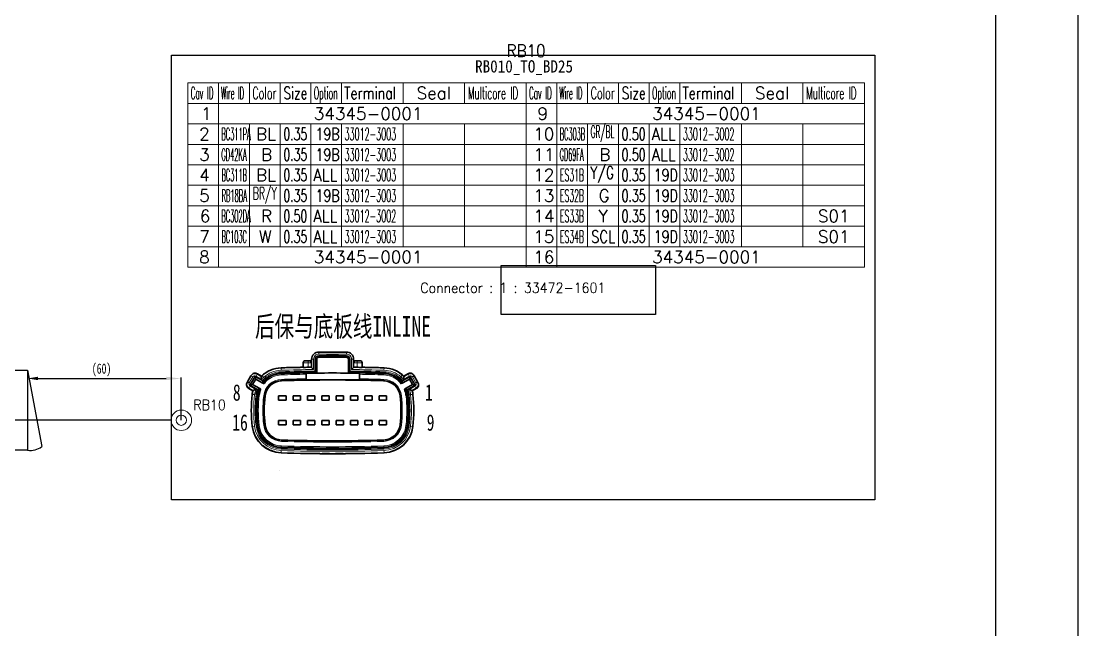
# Model space of a CAD drawing. Header units: inches. Extents: x 47316 to 59086, y 3141 to 11743.
# Drawn here: x 51687.2 to 51944.9, y 3622.1 to 3770.6 of the extents above; entities that cross this region are included whole.
import ezdxf

# ---------------------------------------------------------------- set-up
doc = ezdxf.new("R2010")
doc.units = ezdxf.units.IN
doc.header["$MEASUREMENT"] = 0
doc.styles.add('MtX_SimSun', font='')
doc.styles.get("Standard").update_dxf_attribs({"font": ''})
doc.styles.get('MtX_SimSun').set_extended_font_data('SimSun')
doc.styles.get('Standard').set_extended_font_data('SimSun')
doc.linetypes.add('_VH_FELT_TAPE', pattern='A,0.4,-0.7,["FELT",Standard,S=0.3,R=0,X=-0.5,Y=-0.15],-0.7', length=1.8)

msp = doc.modelspace()

# ---------------------------------------------------------------- linework, layer by layer
at = {"color": 0, "lineweight": -3}
for p, q in [((51944.93, 3919.09), (51944.93, 3325.09)), ((51924.93, 3345.09), (51924.93, 3899.09)), ((51688.8, 3685.34), (51688.8, 3683.22)), ((51691.3, 3683.42), (51722.59, 3683.42)), ((51726.28, 3673.22), (51726.28, 3683.62)), ((51750.25, 3661.01), (51750.25, 3661.04))]:
    msp.add_line(p, q, dxfattribs=at)
at = {"color": 1, "lineweight": 30}
for p, q in [((51723.88, 3762.28), (51895.45, 3762.28)), ((51723.88, 3653.77), (51723.88, 3762.28)), ((51895.45, 3762.28), (51895.45, 3653.77)), ((51804.26, 3710.94), (51841.94, 3710.94)), ((51804.26, 3699.01), (51804.26, 3710.94)), ((51841.94, 3710.94), (51841.94, 3699.01)), ((51841.94, 3699.01), (51804.26, 3699.01)), ((51895.45, 3653.77), (51723.88, 3653.77))]:
    msp.add_line(p, q, dxfattribs=at)
at = {"color": 0, "linetype": 'Continuous', "lineweight": 15}
for p, q in [((51727.88, 3755.53), (51892.88, 3755.53)), ((51727.88, 3750.53), (51727.88, 3755.53)), ((51727.88, 3750.53), (51892.88, 3750.53))]:
    msp.add_line(p, q, dxfattribs=at)
at = {"color": 7, "linetype": 'Continuous', "lineweight": 15}
for p, q in [((51735.38, 3750.53), (51735.38, 3755.53)), ((51742.88, 3750.53), (51742.88, 3755.53)), ((51750.38, 3750.53), (51750.38, 3755.53)), ((51757.88, 3750.53), (51757.88, 3755.53)), ((51765.38, 3750.53), (51765.38, 3755.53)), ((51780.38, 3750.53), (51780.38, 3755.53)), ((51795.38, 3750.53), (51795.38, 3755.53)), ((51810.38, 3750.53), (51810.38, 3755.53)), ((51817.88, 3750.53), (51817.88, 3755.53)), ((51825.38, 3750.53), (51825.38, 3755.53)), ((51832.88, 3750.53), (51832.88, 3755.53)), ((51840.38, 3750.53), (51840.38, 3755.53)), ((51847.88, 3750.53), (51847.88, 3755.53)), ((51862.88, 3750.53), (51862.88, 3755.53)), ((51877.88, 3750.53), (51877.88, 3755.53)), ((51892.88, 3750.53), (51892.88, 3755.53))]:
    msp.add_line(p, q, dxfattribs=at)
at = {"color": 102, "linetype": 'Continuous', "lineweight": 15}
for p, q in [((51735.38, 3745.53), (51735.38, 3750.53)), ((51817.88, 3745.53), (51817.88, 3750.53)), ((51735.38, 3740.53), (51735.38, 3745.53)), ((51742.88, 3740.53), (51742.88, 3745.53)), ((51750.38, 3740.53), (51750.38, 3745.53)), ((51757.88, 3740.53), (51757.88, 3745.53)), ((51765.38, 3740.53), (51765.38, 3745.53)), ((51780.38, 3740.53), (51780.38, 3745.53)), ((51795.38, 3740.53), (51795.38, 3745.53)), ((51817.88, 3740.53), (51817.88, 3745.53)), ((51825.38, 3740.53), (51825.38, 3745.53)), ((51832.88, 3740.53), (51832.88, 3745.53)), ((51840.38, 3740.53), (51840.38, 3745.53)), ((51847.88, 3740.53), (51847.88, 3745.53)), ((51862.88, 3740.53), (51862.88, 3745.53)), ((51877.88, 3740.53), (51877.88, 3745.53)), ((51735.38, 3735.53), (51735.38, 3740.53)), ((51742.88, 3735.53), (51742.88, 3740.53)), ((51750.38, 3735.53), (51750.38, 3740.53)), ((51757.88, 3735.53), (51757.88, 3740.53)), ((51765.38, 3735.53), (51765.38, 3740.53)), ((51780.38, 3735.53), (51780.38, 3740.53)), ((51795.38, 3735.53), (51795.38, 3740.53)), ((51817.88, 3735.53), (51817.88, 3740.53)), ((51825.38, 3735.53), (51825.38, 3740.53)), ((51832.88, 3735.53), (51832.88, 3740.53)), ((51840.38, 3735.53), (51840.38, 3740.53)), ((51847.88, 3735.53), (51847.88, 3740.53)), ((51862.88, 3735.53), (51862.88, 3740.53)), ((51877.88, 3735.53), (51877.88, 3740.53)), ((51735.38, 3730.53), (51735.38, 3735.53)), ((51742.88, 3730.53), (51742.88, 3735.53)), ((51750.38, 3730.53), (51750.38, 3735.53)), ((51757.88, 3730.53), (51757.88, 3735.53)), ((51765.38, 3730.53), (51765.38, 3735.53)), ((51780.38, 3730.53), (51780.38, 3735.53)), ((51795.38, 3730.53), (51795.38, 3735.53)), ((51817.88, 3730.53), (51817.88, 3735.53)), ((51825.38, 3730.53), (51825.38, 3735.53)), ((51832.88, 3730.53), (51832.88, 3735.53)), ((51840.38, 3730.53), (51840.38, 3735.53)), ((51847.88, 3730.53), (51847.88, 3735.53)), ((51862.88, 3730.53), (51862.88, 3735.53)), ((51877.88, 3730.53), (51877.88, 3735.53)), ((51735.38, 3725.53), (51735.38, 3730.53)), ((51742.88, 3725.53), (51742.88, 3730.53)), ((51750.38, 3725.53), (51750.38, 3730.53)), ((51757.88, 3725.53), (51757.88, 3730.53)), ((51765.38, 3725.53), (51765.38, 3730.53)), ((51780.38, 3725.53), (51780.38, 3730.53)), ((51795.38, 3725.53), (51795.38, 3730.53)), ((51817.88, 3725.53), (51817.88, 3730.53)), ((51825.38, 3725.53), (51825.38, 3730.53)), ((51832.88, 3725.53), (51832.88, 3730.53)), ((51840.38, 3725.53), (51840.38, 3730.53)), ((51847.88, 3725.53), (51847.88, 3730.53)), ((51862.88, 3725.53), (51862.88, 3730.53)), ((51877.88, 3725.53), (51877.88, 3730.53)), ((51735.38, 3720.53), (51735.38, 3725.53)), ((51742.88, 3720.53), (51742.88, 3725.53)), ((51750.38, 3720.53), (51750.38, 3725.53)), ((51757.88, 3720.53), (51757.88, 3725.53)), ((51765.38, 3720.53), (51765.38, 3725.53)), ((51780.38, 3720.53), (51780.38, 3725.53)), ((51795.38, 3720.53), (51795.38, 3725.53)), ((51817.88, 3720.53), (51817.88, 3725.53)), ((51825.38, 3720.53), (51825.38, 3725.53)), ((51832.88, 3720.53), (51832.88, 3725.53)), ((51840.38, 3720.53), (51840.38, 3725.53)), ((51847.88, 3720.53), (51847.88, 3725.53)), ((51862.88, 3720.53), (51862.88, 3725.53)), ((51877.88, 3720.53), (51877.88, 3725.53)), ((51735.38, 3715.53), (51735.38, 3720.53)), ((51742.88, 3715.53), (51742.88, 3720.53)), ((51750.38, 3715.53), (51750.38, 3720.53)), ((51757.88, 3715.53), (51757.88, 3720.53)), ((51765.38, 3715.53), (51765.38, 3720.53)), ((51780.38, 3715.53), (51780.38, 3720.53)), ((51795.38, 3715.53), (51795.38, 3720.53)), ((51817.88, 3715.53), (51817.88, 3720.53)), ((51825.38, 3715.53), (51825.38, 3720.53)), ((51832.88, 3715.53), (51832.88, 3720.53)), ((51840.38, 3715.53), (51840.38, 3720.53)), ((51847.88, 3715.53), (51847.88, 3720.53)), ((51862.88, 3715.53), (51862.88, 3720.53)), ((51877.88, 3715.53), (51877.88, 3720.53)), ((51735.38, 3710.53), (51735.38, 3715.53)), ((51817.88, 3710.53), (51817.88, 3715.53))]:
    msp.add_line(p, q, dxfattribs=at)
at = {"color": 7, "lineweight": 13}
for p, q in [((51758.05, 3688.1), (51758.55, 3688.1)), ((51758.55, 3685.59), (51758.55, 3688.1)), ((51759.3, 3688.1), (51758.95, 3688.1)), ((51759.8, 3689.35), (51759.8, 3689.85)), ((51759.8, 3689.35), (51766.55, 3689.35)), ((51759.8, 3688.6), (51759.8, 3688.95)), ((51761.77, 3688.97), (51761.77, 3689)), ((51761.77, 3688.6), (51761.77, 3688.97)), ((51761.77, 3688.97), (51764.57, 3688.97)), ((51764.57, 3689), (51764.57, 3688.97)), ((51764.57, 3688.97), (51764.57, 3688.6)), ((51766.55, 3689.85), (51766.55, 3689.35)), ((51766.55, 3688.95), (51766.55, 3688.6)), ((51767.4, 3688.1), (51767.05, 3688.1)), ((51767.8, 3688.1), (51767.8, 3685.59)), ((51767.8, 3688.1), (51768.3, 3688.1)), ((51750.62, 3685.92), (51750.62, 3686)), ((51750.62, 3685.92), (51750.64, 3685.42)), ((51756, 3687.25), (51757.2, 3687.25)), ((51757.2, 3687.25), (51757.2, 3687.75)), ((51757.8, 3687.25), (51757.2, 3687.25)), ((51757.2, 3687.25), (51757.2, 3686.14)), ((51757.8, 3687.75), (51757.8, 3687.25)), ((51768.55, 3687.75), (51768.55, 3687.25)), ((51768.55, 3687.25), (51769.15, 3687.25)), ((51769.15, 3687.25), (51769.15, 3687.75)), ((51769.15, 3687.25), (51770.35, 3687.25)), ((51769.15, 3687.25), (51769.15, 3686.14)), ((51775.7, 3685.42), (51775.72, 3685.92)), ((51775.72, 3686), (51775.72, 3685.92)), ((51743.7, 3683.78), (51742.86, 3682.32)), ((51743.27, 3684.03), (51743.7, 3683.78)), ((51744.77, 3684.43), (51744.52, 3684)), ((51745.86, 3683.22), (51744.52, 3684)), ((51744.77, 3684.43), (51744.85, 3684.57)), ((51745.78, 3683.85), (51744.77, 3684.43)), ((51744.85, 3684.57), (51745.82, 3684)), ((51745.99, 3684.05), (51746.33, 3683.68)), ((51746.73, 3683.24), (51746.56, 3683.42)), ((51746.86, 3683.09), (51746.82, 3683.14)), ((51746.92, 3683.03), (51746.86, 3683.09)), ((51746.92, 3683.03), (51747.08, 3682.84)), ((51750.65, 3685.07), (51750.66, 3684.83)), ((51750.66, 3684.69), (51750.66, 3684.83)), ((51750.66, 3684.69), (51750.66, 3684.62)), ((51750.67, 3684.54), (51750.66, 3684.62)), ((51750.67, 3684.54), (51750.67, 3684.29)), ((51750.72, 3682.94), (51750.71, 3683.19)), ((51750.72, 3682.89), (51750.72, 3682.94)), ((51775.62, 3682.94), (51775.63, 3683.19)), ((51775.62, 3682.94), (51775.62, 3682.89)), ((51775.67, 3684.29), (51775.68, 3684.54)), ((51775.68, 3684.83), (51775.69, 3685.07)), ((51775.68, 3684.83), (51775.68, 3684.69)), ((51775.68, 3684.69), (51775.68, 3684.62)), ((51775.68, 3684.62), (51775.68, 3684.54)), ((51779.13, 3682.99), (51779.12, 3682.97)), ((51779.18, 3682.98), (51779.13, 3682.99)), ((51779.21, 3683.09), (51779.18, 3682.98)), ((51779.29, 3683.18), (51779.21, 3683.09)), ((51779.29, 3683.18), (51779.33, 3683.22)), ((51779.37, 3683.27), (51779.33, 3683.23)), ((51779.33, 3683.23), (51779.33, 3683.22)), ((51779.33, 3683.22), (51779.33, 3683.22)), ((51779.33, 3683.22), (51779.33, 3683.22)), ((51779.33, 3683.22), (51779.33, 3683.22)), ((51779.37, 3683.27), (51779.46, 3683.38)), ((51779.46, 3683.38), (51779.62, 3683.56)), ((51780.17, 3684.21), (51779.84, 3683.83)), ((51781.82, 3684), (51780.48, 3683.22)), ((51780.52, 3684), (51781.5, 3684.57)), ((51781.57, 3684.43), (51780.57, 3683.85)), ((51781.57, 3684.43), (51781.5, 3684.57)), ((51781.57, 3684.43), (51781.82, 3684)), ((51783.08, 3684.03), (51782.64, 3683.78)), ((51783.48, 3682.32), (51782.64, 3683.78)), ((51742.43, 3682.57), (51742.86, 3682.32)), ((51742.83, 3681.07), (51742.75, 3680.94)), ((51743.73, 3680.37), (51742.75, 3680.94)), ((51742.83, 3681.07), (51743.08, 3681.5)), ((51742.83, 3681.07), (51743.84, 3680.49)), ((51743.08, 3681.5), (51744.43, 3680.73)), ((51781.92, 3680.73), (51783.26, 3681.5)), ((51782.5, 3680.49), (51783.51, 3681.07)), ((51783.59, 3680.94), (51782.62, 3680.37)), ((51783.51, 3681.07), (51783.26, 3681.5)), ((51783.92, 3682.57), (51783.48, 3682.32)), ((51783.51, 3681.07), (51783.59, 3680.94)), ((51743.66, 3679.53), (51743.58, 3679.54)), ((51743.66, 3679.53), (51744.16, 3679.47)), ((51744.75, 3679.4), (51744.51, 3679.43)), ((51744.88, 3679.39), (51744.75, 3679.4)), ((51744.95, 3679.38), (51744.88, 3679.39)), ((51745.03, 3679.37), (51744.95, 3679.38)), ((51745.03, 3679.37), (51745.28, 3679.34)), ((51746.62, 3679.18), (51746.37, 3679.21)), ((51746.67, 3679.18), (51746.62, 3679.18)), ((51779.67, 3679.18), (51779.72, 3679.18)), ((51779.72, 3679.18), (51779.97, 3679.21)), ((51781.22, 3679.36), (51781.06, 3679.34)), ((51781.29, 3679.37), (51781.22, 3679.36)), ((51781.31, 3679.38), (51781.29, 3679.37)), ((51781.39, 3679.38), (51781.31, 3679.37)), ((51781.31, 3679.37), (51781.31, 3679.38)), ((51781.31, 3679.37), (51781.31, 3679.37)), ((51781.31, 3679.37), (51781.31, 3679.37)), ((51781.4, 3679.39), (51781.39, 3679.39)), ((51781.39, 3679.39), (51781.39, 3679.38)), ((51781.39, 3679.38), (51781.39, 3679.38)), ((51781.46, 3679.39), (51781.4, 3679.39)), ((51781.6, 3679.4), (51781.46, 3679.39)), ((51781.66, 3679.42), (51781.6, 3679.41)), ((51781.6, 3679.41), (51781.6, 3679.4)), ((51781.83, 3679.43), (51781.66, 3679.42)), ((51782.68, 3679.53), (51782.19, 3679.47)), ((51782.68, 3679.53), (51782.76, 3679.54)), ((51743.66, 3671.73), (51743.58, 3671.72)), ((51743.66, 3671.73), (51744.16, 3671.79)), ((51744.51, 3671.83), (51744.75, 3671.86)), ((51744.75, 3671.86), (51744.88, 3671.87)), ((51744.88, 3671.87), (51744.95, 3671.88)), ((51744.95, 3671.88), (51745.03, 3671.89)), ((51745.03, 3671.89), (51745.28, 3671.92)), ((51746.62, 3672.08), (51746.37, 3672.05)), ((51746.66, 3672.08), (51746.62, 3672.08)), ((51779.68, 3672.08), (51779.72, 3672.08)), ((51779.72, 3672.08), (51779.97, 3672.05)), ((51781.31, 3671.89), (51781.06, 3671.92)), ((51781.31, 3671.89), (51781.39, 3671.88)), ((51781.39, 3671.88), (51781.46, 3671.87)), ((51781.46, 3671.87), (51781.6, 3671.86)), ((51781.6, 3671.86), (51781.83, 3671.83)), ((51782.68, 3671.73), (51782.19, 3671.79)), ((51782.76, 3671.72), (51782.68, 3671.73)), ((51750.72, 3668.32), (51750.71, 3668.07)), ((51750.72, 3668.32), (51750.72, 3668.36)), ((51775.62, 3668.36), (51775.62, 3668.32)), ((51775.63, 3668.07), (51775.62, 3668.32)), ((51746.25, 3666.98), (51746.25, 3666.94)), ((51748.99, 3665.54), (51748.99, 3665.57)), ((51750.62, 3665.34), (51750.64, 3665.84)), ((51750.62, 3665.26), (51750.62, 3665.34)), ((51750.65, 3666.19), (51750.66, 3666.43)), ((51750.66, 3666.64), (51750.67, 3666.72)), ((51750.66, 3666.64), (51750.66, 3666.57)), ((51750.66, 3666.43), (51750.66, 3666.57)), ((51750.67, 3666.72), (51750.67, 3666.97)), ((51775.68, 3666.72), (51775.67, 3666.97)), ((51775.68, 3666.72), (51775.68, 3666.64)), ((51775.68, 3666.64), (51775.68, 3666.57)), ((51775.68, 3666.43), (51775.68, 3666.57)), ((51775.68, 3666.43), (51775.69, 3666.19)), ((51775.72, 3665.34), (51775.7, 3665.84)), ((51775.72, 3665.34), (51775.72, 3665.26)), ((51777.35, 3665.54), (51777.35, 3665.57)), ((51780.1, 3666.94), (51780.1, 3666.98))]:
    msp.add_line(p, q, dxfattribs=at)
at = {"color": 7, "lineweight": 35}
for p, q in [((51758.05, 3686.09), (51758.05, 3688.1)), ((51758.95, 3688.1), (51758.95, 3685.25)), ((51759.3, 3688.1), (51759.3, 3684.87)), ((51766.55, 3689.85), (51759.8, 3689.85)), ((51761.58, 3688.95), (51759.8, 3688.95)), ((51761.37, 3688.6), (51759.8, 3688.6)), ((51761.37, 3688.6), (51764.97, 3688.6)), ((51764.57, 3689), (51761.77, 3689)), ((51766.55, 3688.95), (51764.76, 3688.95)), ((51764.97, 3688.6), (51766.55, 3688.6)), ((51767.05, 3688.1), (51767.05, 3684.87)), ((51767.4, 3685.25), (51767.4, 3688.1)), ((51768.3, 3686.09), (51768.3, 3688.1)), ((51756, 3687.25), (51756, 3686.12)), ((51756.5, 3687.75), (51757.2, 3687.75)), ((51757.8, 3687.75), (51757.2, 3687.75)), ((51758.55, 3685.59), (51758.05, 3686.09)), ((51768.3, 3686.09), (51767.8, 3685.59)), ((51768.55, 3687.75), (51769.15, 3687.75)), ((51769.15, 3687.75), (51769.85, 3687.75)), ((51770.35, 3686.12), (51770.35, 3687.25)), ((51743.27, 3684.03), (51742.43, 3682.57)), ((51744.26, 3683.93), (51743.01, 3681.76)), ((51743.27, 3684.03), (51743.34, 3684.16)), ((51744.43, 3683.27), (51743.66, 3681.94)), ((51744.26, 3683.93), (51746.05, 3682.89)), ((51744.26, 3683.93), (51744.43, 3683.27)), ((51744.42, 3683.26), (51746.02, 3682.34)), ((51744.85, 3684.57), (51745.82, 3684)), ((51745.78, 3683.85), (51745.81, 3684)), ((51745.78, 3683.85), (51745.78, 3683.84)), ((51745.78, 3683.84), (51745.86, 3683.22)), ((51746.05, 3682.89), (51746.14, 3682.81)), ((51746.14, 3682.81), (51746.16, 3682.69)), ((51756.7, 3684.71), (51756.7, 3683.05)), ((51758.98, 3685.07), (51758.95, 3685.25)), ((51759.02, 3685.02), (51758.98, 3685.07)), ((51759.04, 3685), (51759.02, 3685.02)), ((51759.04, 3685), (51759.28, 3684.87)), ((51759.28, 3684.87), (51759.3, 3684.87)), ((51759.3, 3684.87), (51759.3, 3684.8)), ((51759.3, 3684.8), (51759.3, 3684.8)), ((51759.3, 3684.75), (51759.3, 3684.8)), ((51767.05, 3683.08), (51759.3, 3683.08)), ((51759.3, 3683.08), (51759.3, 3683.08)), ((51760.57, 3683.08), (51759.3, 3683.08)), ((51765.77, 3683.08), (51760.57, 3683.08)), ((51767.05, 3683.08), (51765.77, 3683.08)), ((51767.06, 3684.87), (51767.05, 3684.87)), ((51767.05, 3684.8), (51767.05, 3684.87)), ((51767.05, 3684.8), (51767.05, 3684.75)), ((51767.05, 3684.8), (51767.05, 3684.8)), ((51767.05, 3683.08), (51767.05, 3683.08)), ((51767.3, 3685), (51767.06, 3684.87)), ((51767.3, 3685), (51767.33, 3685.02)), ((51767.33, 3685.02), (51767.36, 3685.07)), ((51767.36, 3685.07), (51767.4, 3685.25)), ((51769.75, 3684.71), (51769.75, 3683.05)), ((51779.19, 3683.23), (51779.01, 3683.12)), ((51779.26, 3683.21), (51779.01, 3683.12)), ((51779.26, 3683.21), (51779.19, 3683.23)), ((51779.29, 3683.18), (51779.26, 3683.21)), ((51780.29, 3682.9), (51782.09, 3683.93)), ((51781.92, 3683.26), (51780.33, 3682.34)), ((51780.48, 3683.22), (51780.57, 3683.84)), ((51780.52, 3684), (51781.5, 3684.57)), ((51780.57, 3683.85), (51780.53, 3684)), ((51780.57, 3683.84), (51780.57, 3683.85)), ((51781.91, 3683.27), (51782.09, 3683.93)), ((51782.68, 3681.94), (51781.91, 3683.27)), ((51783.34, 3681.76), (51782.09, 3683.93)), ((51783.08, 3684.03), (51783, 3684.16)), ((51783.92, 3682.57), (51783.08, 3684.03)), ((51742.43, 3682.57), (51742.35, 3682.44)), ((51743.73, 3680.37), (51742.75, 3680.94)), ((51743.66, 3681.94), (51743.01, 3681.76)), ((51744.8, 3680.73), (51743.01, 3681.76)), ((51743.67, 3681.96), (51745.27, 3681.04)), ((51743.73, 3680.38), (51743.84, 3680.49)), ((51744.86, 3680.7), (51744.8, 3680.73)), ((51744.98, 3680.71), (51744.86, 3680.7)), ((51745.07, 3680.78), (51744.98, 3680.71)), ((51745.31, 3681.01), (51745.27, 3681.04)), ((51745.37, 3680.98), (51745.31, 3681.01)), ((51745.44, 3680.94), (51745.37, 3680.98)), ((51745.66, 3680.81), (51745.44, 3680.94)), ((51746.06, 3682.31), (51746.02, 3682.34)), ((51746.06, 3682.31), (51746.12, 3682.28)), ((51746.12, 3682.28), (51746.19, 3682.24)), ((51746.16, 3682.69), (51746.14, 3682.63)), ((51746.19, 3682.23), (51746.41, 3682.11)), ((51779.94, 3682.11), (51779.98, 3682.14)), ((51779.98, 3682.14), (51780.18, 3682.25)), ((51780.17, 3682.25), (51780.22, 3682.27)), ((51780.22, 3682.27), (51780.28, 3682.31)), ((51780.28, 3682.31), (51780.32, 3682.33)), ((51780.73, 3680.84), (51780.69, 3680.81)), ((51780.93, 3680.95), (51780.73, 3680.84)), ((51780.97, 3680.98), (51780.93, 3680.95)), ((51781.03, 3681.01), (51780.97, 3680.98)), ((51781.08, 3681.04), (51781.03, 3681.01)), ((51782.67, 3681.96), (51781.08, 3681.04)), ((51781.36, 3680.71), (51781.27, 3680.78)), ((51781.48, 3680.7), (51781.36, 3680.71)), ((51781.54, 3680.73), (51781.48, 3680.7)), ((51783.34, 3681.76), (51781.54, 3680.73)), ((51782.5, 3680.49), (51782.62, 3680.38)), ((51783.59, 3680.94), (51782.62, 3680.37)), ((51783.34, 3681.76), (51782.68, 3681.94)), ((51783.92, 3682.57), (51783.99, 3682.44)), ((51750.02, 3678.11), (51750.02, 3679.16)), ((51750.02, 3679.16), (51751.82, 3679.16)), ((51751.82, 3678.11), (51750.02, 3678.11)), ((51751.82, 3679.16), (51751.82, 3678.11)), ((51753.52, 3679.16), (51755.32, 3679.16)), ((51753.52, 3678.11), (51753.52, 3679.16)), ((51755.32, 3678.11), (51753.52, 3678.11)), ((51755.32, 3679.16), (51755.32, 3678.11)), ((51757.02, 3678.11), (51757.02, 3679.16)), ((51757.02, 3679.16), (51758.82, 3679.16)), ((51758.82, 3678.11), (51757.02, 3678.11)), ((51758.82, 3679.16), (51758.82, 3678.11)), ((51760.52, 3678.11), (51760.52, 3679.16)), ((51760.52, 3679.16), (51762.32, 3679.16)), ((51762.32, 3678.11), (51760.52, 3678.11)), ((51762.32, 3679.16), (51762.32, 3678.11)), ((51764.02, 3678.11), (51764.02, 3679.16)), ((51764.02, 3679.16), (51765.82, 3679.16)), ((51765.82, 3678.11), (51764.02, 3678.11)), ((51765.82, 3679.16), (51765.82, 3678.11)), ((51767.52, 3678.11), (51767.52, 3679.16)), ((51767.52, 3679.16), (51769.32, 3679.16)), ((51769.32, 3678.11), (51767.52, 3678.11)), ((51769.32, 3679.16), (51769.32, 3678.11)), ((51771.02, 3679.16), (51772.82, 3679.16)), ((51771.02, 3678.11), (51771.02, 3679.16)), ((51772.82, 3678.11), (51771.02, 3678.11)), ((51772.82, 3679.16), (51772.82, 3678.11)), ((51774.52, 3678.11), (51774.52, 3679.16)), ((51774.52, 3679.16), (51776.32, 3679.16)), ((51776.32, 3678.11), (51774.52, 3678.11)), ((51776.32, 3679.16), (51776.32, 3678.11)), ((51781.3, 3679.67), (51781.1, 3679.5)), ((51781.1, 3679.5), (51781.28, 3679.61)), ((51781.28, 3679.61), (51781.3, 3679.67)), ((51750.02, 3672.11), (51750.02, 3673.16)), ((51750.02, 3673.16), (51751.82, 3673.16)), ((51751.82, 3673.16), (51751.82, 3672.11)), ((51753.52, 3673.16), (51755.32, 3673.16)), ((51753.52, 3672.11), (51753.52, 3673.16)), ((51755.32, 3673.16), (51755.32, 3672.11)), ((51757.02, 3673.16), (51758.82, 3673.16)), ((51757.02, 3672.11), (51757.02, 3673.16)), ((51758.82, 3673.16), (51758.82, 3672.11)), ((51760.52, 3672.11), (51760.52, 3673.16)), ((51760.52, 3673.16), (51762.32, 3673.16)), ((51762.32, 3673.16), (51762.32, 3672.11)), ((51764.02, 3672.11), (51764.02, 3673.16)), ((51764.02, 3673.16), (51765.82, 3673.16)), ((51765.82, 3673.16), (51765.82, 3672.11)), ((51767.52, 3672.11), (51767.52, 3673.16)), ((51767.52, 3673.16), (51769.32, 3673.16)), ((51769.32, 3673.16), (51769.32, 3672.11)), ((51771.02, 3672.11), (51771.02, 3673.16)), ((51771.02, 3673.16), (51772.82, 3673.16)), ((51772.82, 3673.16), (51772.82, 3672.11)), ((51774.52, 3672.11), (51774.52, 3673.16)), ((51774.52, 3673.16), (51776.32, 3673.16)), ((51776.32, 3673.16), (51776.32, 3672.11)), ((51751.82, 3672.11), (51750.02, 3672.11)), ((51755.32, 3672.11), (51753.52, 3672.11)), ((51758.82, 3672.11), (51757.02, 3672.11)), ((51762.32, 3672.11), (51760.52, 3672.11)), ((51765.82, 3672.11), (51764.02, 3672.11)), ((51769.32, 3672.11), (51767.52, 3672.11)), ((51772.82, 3672.11), (51771.02, 3672.11)), ((51776.32, 3672.11), (51774.52, 3672.11)), ((51746.67, 3668.37), (51746.67, 3668.41)), ((51779.67, 3668.41), (51779.67, 3668.37)), ((51748.79, 3667.05), (51748.79, 3667.01)), ((51760.62, 3665.1), (51760.62, 3665.14)), ((51762.42, 3665.13), (51762.42, 3665.09)), ((51763.92, 3665.13), (51763.92, 3665.08)), ((51765.72, 3665.14), (51765.72, 3665.09)), ((51777.55, 3667.01), (51777.55, 3667.05))]:
    msp.add_line(p, q, dxfattribs=at)
msp.add_line((51688.8, 3685.4), (51692.25, 3666.79))
at = {"color": 0, "linetype": 'Continuous', "lineweight": 15}
for points in [[(51727.88, 3745.53), (51727.88, 3750.53), (51810.38, 3750.53), (51810.38, 3745.53)], [(51810.38, 3745.53), (51810.38, 3750.53), (51892.88, 3750.53), (51892.88, 3745.53)], [(51727.88, 3740.53), (51727.88, 3745.53), (51810.38, 3745.53), (51810.38, 3740.53)], [(51810.38, 3740.53), (51810.38, 3745.53), (51892.88, 3745.53), (51892.88, 3740.53)], [(51727.88, 3735.53), (51727.88, 3740.53), (51810.38, 3740.53), (51810.38, 3735.53)], [(51810.38, 3735.53), (51810.38, 3740.53), (51892.88, 3740.53), (51892.88, 3735.53)], [(51727.88, 3730.53), (51727.88, 3735.53), (51810.38, 3735.53), (51810.38, 3730.53)], [(51810.38, 3730.53), (51810.38, 3735.53), (51892.88, 3735.53), (51892.88, 3730.53)], [(51727.88, 3725.53), (51727.88, 3730.53), (51810.38, 3730.53), (51810.38, 3725.53)], [(51810.38, 3725.53), (51810.38, 3730.53), (51892.88, 3730.53), (51892.88, 3725.53)], [(51727.88, 3720.53), (51727.88, 3725.53), (51810.38, 3725.53), (51810.38, 3720.53)], [(51810.38, 3720.53), (51810.38, 3725.53), (51892.88, 3725.53), (51892.88, 3720.53)], [(51727.88, 3715.53), (51727.88, 3720.53), (51810.38, 3720.53), (51810.38, 3715.53)], [(51810.38, 3715.53), (51810.38, 3720.53), (51892.88, 3720.53), (51892.88, 3715.53)], [(51727.88, 3710.53), (51727.88, 3715.53), (51810.38, 3715.53), (51810.38, 3710.53)], [(51810.38, 3710.53), (51810.38, 3715.53), (51892.88, 3715.53), (51892.88, 3710.53)]]:
    msp.add_lwpolyline(points, close=True, dxfattribs=at)
msp.add_lwpolyline([(51675.3, 3685.42), (51688.8, 3685.42), (51688.8, 3665.92), (51675.3, 3665.92)], close=True)
at = {"color": 0, "linetype": '_VH_FELT_TAPE', "lineweight": -3, "ltscale": 5}
msp.add_polyline3d([(51723.78, 3673.22, 0), (51672.23, 3673.22, 0), (51626.03, 3673.22, 0)], dxfattribs=at)
at = {"color": 0, "linetype": 'Continuous', "lineweight": 15}
for radius in [2.5, 1.25]:
    msp.add_circle((51726.28, 3673.22), radius, dxfattribs=at)
at = {"color": 7, "lineweight": 35}
for centre, radius, start, end in [((51757.8, 3688), 0.25, 270, 360), ((51759.8, 3688.1), 1.75, 89.9991, 179.9999), ((51759.8, 3688.1), 0.85, 89.9999, 180), ((51759.8, 3688.1), 0.5, 89.9998, 179.9998), ((51761.77, 3688.6), 0.4, 90.0002, 180.0008), ((51764.57, 3688.6), 0.4, 359.9999, 89.9996), ((51766.55, 3688.1), 1.75, 0.0002, 90.0003), ((51766.55, 3688.1), 0.85, 0, 90.0001), ((51766.55, 3688.1), 0.5, 0.0002, 90.0007), ((51768.55, 3688), 0.25, 180, 269.9999), ((51750.85, 3678.68), 7.33, 91.8267, 133.4648), ((51763.17, 3292.46), 393.75, 91.0442, 91.8267), ((51756.5, 3687.25), 0.5, 89.9996, 180), ((51755.75, 3686.16), 0.25, 355.9193, 0.0032), ((51755.39, 3774.81), 88.69, 270.3903, 271.1656), ((51763.17, 3292.46), 393.73, 90.7458, 90.8695), ((51763.17, 3292.46), 393.73, 89.1305, 89.2542), ((51770.95, 3774.81), 88.69, 268.8345, 269.6098), ((51769.85, 3687.25), 0.5, 0, 90.0004), ((51763.17, 3292.46), 393.75, 88.1733, 88.9558), ((51775.49, 3678.68), 7.33, 46.5352, 88.1733), ((51744.3, 3683.61), 1.1, 59.9984, 150.0005), ((51750.84, 3678.69), 5.6, 132.1304, 142.3618), ((51750.85, 3678.68), 4.21, 91.8269, 173.2277), ((51750.86, 3678.67), 4.18, 91.8263, 173.2661), ((51763.17, 3292.46), 390.63, 90.3813, 91.8267), ((51763.17, 3292.42), 390.63, 88.1738, 91.8263), ((51763.17, 3292.46), 392.3, 90.566, 90.9447), ((51763.17, 3292.46), 390.65, 90.5684, 90.9487), ((51763.17, 3041.73), 643.02, 89.65472, 90.34528), ((51763.17, 3292.46), 390.63, 88.1733, 89.6187), ((51763.17, 3292.46), 392.3, 89.0387, 89.4341), ((51763.17, 3292.46), 390.65, 89.0346, 89.4316), ((51775.49, 3678.68), 4.21, 6.7722, 88.1728), ((51775.49, 3678.67), 4.18, 6.7339, 88.1738), ((51775.49, 3678.68), 5.67, 49.3173, 51.5975), ((51775.52, 3678.71), 5.57, 37.6576, 49.8748), ((51775.54, 3678.73), 5.6, 37.521, 49.4106), ((51775.54, 3678.75), 5.81, 37.043, 49.7154), ((51775.5, 3678.69), 6.38, 41.2807, 49.8275), ((51780.39, 3682.71), 0.205, 117.2472, 204.0899), ((51782.05, 3683.61), 1.1, 29.9994, 120.0014), ((51743.3, 3681.89), 1.1, 149.9994, 240.0014), ((51750.85, 3678.68), 7.33, 166.5914, 173.2624), ((51751.64, 3662.09), 19.99, 111.149, 112.9626), ((51750.85, 3678.68), 6.39, 161.3128, 173.2623), ((51750.4, 3676.95), 6.56, 141.4969, 144.275), ((51750.85, 3678.68), 5.61, 157.7114, 173.2629), ((51752.13, 3679.94), 6.57, 155.7886, 158.5659), ((51774.16, 3679.93), 6.62, 21.2857, 24.0437), ((51775.51, 3678.69), 5.59, 6.6669, 22.2813), ((51775.55, 3678.7), 5.6, 8.2224, 22.4217), ((51775.49, 3678.66), 5.89, 9.8857, 22.8358), ((51775.96, 3676.97), 6.54, 35.7043, 38.4922), ((51775.51, 3678.69), 6.37, 6.6806, 18.6656), ((51774.77, 3662.28), 19.78, 67.0121, 68.8437), ((51775.49, 3678.68), 7.33, 6.7376, 13.4086), ((51783.04, 3681.89), 1.1, 299.9984, 30.0005), ((51776.68, 3675.63), 33.33, 173.2624, 186.7376), ((51776.79, 3675.61), 30.33, 173.2525, 186.678), ((51776.68, 3675.63), 30.18, 173.2661, 186.7339), ((51749.67, 3675.63), 30.18, 353.2661, 6.7339), ((51749.55, 3675.61), 30.33, 353.3219, 6.7475), ((51749.66, 3675.63), 33.33, 353.2624, 6.7376), ((51750.85, 3672.58), 7.33, 186.7375, 268.1733), ((51750.85, 3672.58), 4.22, 186.7025, 268.1709), ((51750.86, 3672.58), 4.18, 186.7339, 268.1737), ((51775.49, 3672.58), 4.18, 271.8262, 353.2661), ((51775.49, 3672.58), 4.22, 271.8292, 353.2971), ((51775.49, 3672.58), 7.33, 271.8266, 353.2624), ((51750.85, 3672.58), 5.91, 224.9302, 249.547), ((51750.85, 3672.58), 5.94, 225.1967, 249.6533), ((51763.17, 4058.83), 390.63, 268.1737, 271.8262), ((51763.17, 4058.32), 390.15, 268.171, 271.829), ((51775.49, 3672.58), 5.91, 290.4526, 315.068), ((51775.49, 3672.58), 5.94, 290.3463, 314.8012), ((51750.85, 3672.58), 7.25, 230.5757, 255.111), ((51746.4, 3667.13), 0.249, 231.0024, 260.044), ((51749.06, 3665.78), 0.251, 225.7807, 254.8942), ((51763.17, 4058.8), 393.75, 268.1733, 271.8267), ((51763.17, 4058.8), 393.67, 269.6289, 269.8909), ((51763.17, 4058.8), 393.71, 269.6289, 269.8909), ((51763.17, 4058.8), 393.67, 270.1092, 270.3712), ((51763.17, 4058.8), 393.73, 270.1092, 270.3711), ((51775.49, 3672.58), 7.25, 284.889, 309.4333), ((51777.29, 3665.78), 0.251, 285.1959, 314.214), ((51779.94, 3667.13), 0.251, 279.9549, 308.7734)]:
    msp.add_arc(centre, radius, start, end, dxfattribs=at)
at = {"color": 7, "lineweight": 13}
for centre, radius, start, end in [((51759.8, 3688.1), 1.25, 89.9999, 180), ((51766.55, 3688.1), 1.25, 0, 90.0001), ((51750.85, 3678.68), 7.24, 91.8267, 134.5018), ((51750.85, 3678.68), 6.74, 91.8267, 132.1524), ((51763.17, 3292.46), 393.66, 90.7459, 91.8267), ((51763.17, 3292.46), 393.16, 90.674, 91.8267), ((51757.8, 3688), 0.75, 270, 289.4712), ((51763.17, 3292.46), 393.16, 88.1733, 89.326), ((51768.55, 3688), 0.75, 250.5288, 270), ((51763.17, 3292.46), 393.66, 88.1733, 89.2541), ((51775.48, 3678.67), 6.76, 49.8039, 88.1083), ((51775.49, 3678.68), 7.24, 45.4981, 88.1733), ((51744.22, 3683.48), 1.1, 59.9968, 150.0017), ((51744.3, 3683.61), 1.1, 59.9968, 150.0017), ((51744.22, 3683.48), 0.6, 60.0286, 149.9708), ((51750.85, 3678.68), 6.74, 132.1525, 137.7094), ((51750.85, 3678.68), 6.39, 132.1519, 138.7501), ((51750.85, 3678.68), 6.01, 91.8267, 142.8691), ((51750.81, 3678.74), 5.87, 132.2503, 143.016), ((51750.85, 3678.68), 6.15, 91.8267, 140.0508), ((51750.81, 3678.74), 5.79, 132.2524, 142.9202), ((51750.85, 3678.68), 4.51, 91.8267, 173.2625), ((51750.86, 3678.66), 6.41, 91.9109, 132.0812), ((51750.85, 3678.68), 4.26, 91.8266, 173.2624), ((51750.85, 3678.68), 5.94, 91.8267, 132.1524), ((51750.85, 3678.68), 5.86, 91.8267, 132.1524), ((51750.85, 3678.68), 5.61, 91.8267, 132.1524), ((51763.17, 3292.46), 392.81, 90.6163, 91.8267), ((51763.17, 3292.46), 392.57, 90.6032, 91.8267), ((51763.17, 3292.46), 392.43, 90.5674, 91.8267), ((51763.17, 3292.46), 392.36, 90.5659, 91.8267), ((51763.17, 3292.46), 392.28, 90.9447, 91.8267), ((51763.17, 3292.46), 392.03, 90.9453, 91.8267), ((51763.17, 3292.46), 390.93, 90.948, 91.8267), ((51763.17, 3292.46), 390.68, 90.9486, 91.8267), ((51763.17, 3292.46), 392.36, 88.1733, 89.4341), ((51763.17, 3292.46), 392.43, 88.1733, 89.4326), ((51763.17, 3292.46), 392.57, 88.1733, 89.3968), ((51763.17, 3292.46), 392.81, 88.1733, 89.3837), ((51763.17, 3292.46), 392.28, 88.1733, 89.0387), ((51763.17, 3292.46), 392.03, 88.1733, 89.0381), ((51763.17, 3292.46), 390.93, 88.1733, 89.0353), ((51763.17, 3292.46), 390.68, 88.1733, 89.0347), ((51775.49, 3678.68), 4.26, 6.7375, 88.1732), ((51775.49, 3678.68), 4.51, 6.7376, 88.1733), ((51775.49, 3678.68), 5.61, 49.7685, 88.1733), ((51775.49, 3678.68), 6.15, 49.77, 88.1733), ((51775.49, 3678.68), 6.01, 49.7696, 88.1733), ((51775.49, 3678.68), 5.94, 49.789, 88.1733), ((51775.49, 3678.68), 5.86, 50.8096, 88.1733), ((51775.48, 3678.65), 6.42, 49.8585, 88.0821), ((51775.54, 3678.75), 5.86, 36.9781, 49.7221), ((51775.53, 3678.74), 5.94, 36.9089, 49.7057), ((51775.56, 3678.77), 6.03, 39.7346, 49.7443), ((51775.49, 3678.68), 6.74, 42.2905, 49.7676), ((51782.05, 3683.61), 1.1, 29.9985, 120.004), ((51782.12, 3683.48), 1.1, 29.9987, 120.0036), ((51782.12, 3683.48), 0.6, 30.0303, 119.9725), ((51743.3, 3681.89), 1.1, 149.9985, 240.004), ((51743.38, 3682.02), 1.1, 149.9987, 240.0036), ((51743.38, 3682.02), 0.6, 150.0303, 239.9725), ((51750.85, 3678.68), 7.24, 165.5547, 173.2624), ((51750.85, 3678.68), 6.74, 162.3513, 173.2614), ((51750.85, 3678.68), 6.15, 160.0144, 173.2624), ((51750.85, 3678.68), 6.01, 157.1971, 173.2622), ((51750.84, 3678.67), 5.93, 157.0983, 173.1146), ((51750.84, 3678.67), 5.85, 157.1944, 173.1126), ((51775.53, 3678.68), 5.9, 6.8403, 22.9285), ((51775.52, 3678.67), 5.98, 6.8421, 22.9885), ((51775.56, 3678.68), 6.08, 6.8029, 20.1974), ((51775.49, 3678.68), 6.74, 6.7376, 17.6496), ((51775.49, 3678.68), 7.24, 6.7376, 14.4453), ((51782.96, 3682.02), 0.6, 300.0286, 29.9708), ((51782.96, 3682.02), 1.1, 300.0477, 29.9533), ((51783.04, 3681.89), 1.1, 299.9968, 30.0017), ((51776.68, 3675.63), 33.25, 173.2624, 186.7375), ((51776.68, 3675.63), 32.75, 173.2624, 186.7376), ((51776.68, 3675.63), 32.4, 173.2624, 186.7376), ((51776.68, 3675.63), 32.16, 173.2624, 186.7376), ((51776.68, 3675.63), 32.02, 173.2623, 186.7376), ((51776.68, 3675.63), 31.95, 173.2624, 186.7376), ((51776.68, 3675.63), 31.87, 173.2624, 186.7376), ((51776.68, 3675.63), 31.62, 173.2624, 186.7376), ((51776.68, 3675.63), 30.52, 173.2624, 186.7376), ((51776.68, 3675.63), 30.27, 173.2624, 186.7376), ((51749.66, 3675.63), 30.27, 353.2624, 6.7376), ((51749.66, 3675.63), 30.52, 353.2624, 6.7376), ((51749.66, 3675.63), 31.62, 353.2624, 6.7374), ((51775.71, 3678.71), 5.65, 6.7378, 9.2126), ((51749.66, 3675.63), 31.87, 353.2625, 6.7374), ((51749.66, 3675.63), 31.95, 353.2624, 6.7378), ((51749.66, 3675.63), 32.02, 353.2624, 6.7378), ((51749.66, 3675.63), 32.16, 353.2624, 6.7374), ((51749.66, 3675.63), 32.4, 353.2624, 6.7374), ((51749.66, 3675.63), 32.75, 353.2624, 6.7376), ((51749.66, 3675.63), 33.25, 353.2624, 6.7376), ((51750.85, 3672.58), 7.24, 186.7371, 268.173), ((51750.85, 3672.58), 6.74, 186.7376, 268.1733), ((51750.85, 3672.58), 6.39, 186.7376, 268.1733), ((51750.85, 3672.58), 6.15, 186.7376, 268.1733), ((51750.85, 3672.58), 6.01, 186.7376, 268.1733), ((51750.85, 3672.58), 5.94, 186.7377, 268.1733), ((51750.85, 3672.58), 5.86, 186.7377, 268.1738), ((51750.85, 3672.58), 5.61, 186.7375, 268.1733), ((51750.85, 3672.58), 4.51, 186.7376, 268.1734), ((51750.85, 3672.58), 4.26, 186.7375, 268.1732), ((51775.49, 3672.58), 4.26, 271.8266, 353.2624), ((51775.49, 3672.58), 4.51, 271.8267, 353.2624), ((51775.49, 3672.58), 5.61, 271.8267, 353.2624), ((51775.49, 3672.58), 5.86, 271.8267, 353.2629), ((51775.49, 3672.58), 5.94, 271.8268, 353.2625), ((51775.49, 3672.58), 6.01, 271.8268, 353.2624), ((51775.49, 3672.58), 6.15, 271.8267, 353.2624), ((51775.49, 3672.58), 6.39, 271.8267, 353.2624), ((51775.49, 3672.58), 6.74, 271.8267, 353.2624), ((51775.49, 3672.58), 7.24, 271.8267, 353.2624), ((51763.17, 4058.8), 390.93, 268.1733, 271.8267), ((51763.17, 4058.8), 390.68, 268.1733, 271.8267), ((51763.17, 4058.8), 393.66, 268.1732, 271.8267), ((51763.17, 4058.8), 393.16, 268.1733, 271.8267), ((51763.17, 4058.8), 392.81, 268.1733, 271.8267), ((51763.17, 4058.8), 392.36, 268.1733, 271.8267), ((51763.17, 4058.8), 392.43, 268.1733, 271.8267), ((51763.17, 4058.8), 392.57, 268.1733, 271.8267), ((51763.17, 4058.8), 392.03, 268.1733, 271.8267), ((51763.17, 4058.8), 392.28, 268.1733, 271.8267)]:
    msp.add_arc(centre, radius, start, end, dxfattribs=at)
msp.add_arc((51689.52, 3670.34), 4.48, 260.6718, 307.486)
for centre, major_axis, ratio, start_param, end_param in [((51761.77, 3688.58), (0.4, 0), 0.965926, 1.570798, 3.088657), ((51764.57, 3688.58), (-0.4, 0), 0.965926, 3.19452, 4.712381), ((51750.85, 3672.58), (-7.25, 0), 0.999923, 0.882126, 1.310638), ((51750.85, 3672.58), (-7.28, 0), 0.999922, 0.88563, 1.3119), ((51775.49, 3672.58), (-7.25, 0), 0.999923, 1.831113, 2.259674), ((51775.49, 3672.58), (-7.28, 0), 0.999922, 1.829663, 2.255847)]:
    msp.add_ellipse(centre, major_axis=major_axis, ratio=ratio, start_param=start_param, end_param=end_param, dxfattribs=at)
at = {"color": 0, "lineweight": -3}
for points in [[(51691.3, 3683.84), (51691.3, 3683), (51688.8, 3683.42)], [(51722.59, 3683.84), (51722.59, 3683), (51726.28, 3683.39)]]:
    msp.add_solid(points, dxfattribs=at)

# ---------------------------------------------------------------- texts
at = {"color": 0, "lineweight": -3, "style": 'MtX_SimSun', "width": 0.7}
for s, height, p in [('后保与底板线INLINE', 5, (51744.25, 3693.62)), ('(60)', 2.5, (51704.45, 3684.57))]:
    msp.add_text(s, height=height, dxfattribs=at).set_placement(p)
at = {"color": 0, "linetype": 'ByBlock', "lineweight": -3, "style": 'MtX_SimSun', "width": 0.7}
for s, p in [('8', (51738.85, 3677.99)), ('1', (51785.72, 3677.99)), ('16', (51738.69, 3670.68)), ('9', (51786.12, 3670.68))]:
    msp.add_text(s, height=4, dxfattribs=at).set_placement(p)
at = {"color": 6, "linetype": 'Continuous', "lineweight": 20, "char_height": 3, "attachment_point": 1}
for s, insert, width in [('\\Fromans.shx;\\W0.9000000000;\\T1.0000000000;\\o\\lRB10', (51805.63, 3764.85), 10.5429), ('\\f黑体|b0|i0|c1|p0;\\W0.9000000000;\\T1.0000000000;\\o\\lRB010_TO_BD25', (51797.93, 3761.05), 25.2404)]:
    msp.add_mtext(s, dxfattribs=dict(at, insert=insert, width=width))
at = {"color": 7, "linetype": 'Continuous', "lineweight": 15, "char_height": 3, "attachment_point": 1}
for s, insert, width in [('\\Fromans.shx;\\W0.4292452830;\\T1.0000000000;\\o\\lCav ID', (51728.57, 3754.53), 6.5), ('\\Fromans.shx;\\W0.4026548673;\\T1.0000000000;\\o\\lWire ID', (51736, 3754.53), 6.5), ('\\Fromans.shx;\\W0.5687500000;\\T1.0000000000;\\o\\lColor', (51743.63, 3754.53), 6.5), ('\\Fromans.shx;\\W0.7222222222;\\T1.0000000000;\\o\\lSize', (51751.19, 3754.53), 6.5), ('\\Fromans.shx;\\W0.4595959596;\\T1.0000000000;\\o\\lOption', (51758.58, 3754.53), 6.5), ('\\Fromans.shx;\\W0.7480916031;\\T1.0000000000;\\o\\lTerminal', (51765.99, 3754.53), 14), ('\\Fromans.shx;\\W1.0000000000;\\T1.0000000000;\\o\\lSeal', (51783.67, 3754.53), 9.2857), ('\\Fromans.shx;\\W0.5185185185;\\T1.0000000000;\\o\\lMulticore ID', (51796.18, 3754.53), 14), ('\\Fromans.shx;\\W0.4292452830;\\T1.0000000000;\\o\\lCav ID', (51811.07, 3754.53), 6.5), ('\\Fromans.shx;\\W0.4026548673;\\T1.0000000000;\\o\\lWire ID', (51818.5, 3754.53), 6.5), ('\\Fromans.shx;\\W0.5687500000;\\T1.0000000000;\\o\\lColor', (51826.13, 3754.53), 6.5), ('\\Fromans.shx;\\W0.7222222222;\\T1.0000000000;\\o\\lSize', (51833.69, 3754.53), 6.5), ('\\Fromans.shx;\\W0.4595959596;\\T1.0000000000;\\o\\lOption', (51841.08, 3754.53), 6.5), ('\\Fromans.shx;\\W0.7480916031;\\T1.0000000000;\\o\\lTerminal', (51848.49, 3754.53), 14), ('\\Fromans.shx;\\W1.0000000000;\\T1.0000000000;\\o\\lSeal', (51866.17, 3754.53), 9.2857), ('\\Fromans.shx;\\W0.5185185185;\\T1.0000000000;\\o\\lMulticore ID', (51878.68, 3754.53), 14), ('\\Fromans.shx;\\W1.0000000000;\\T1.0000000000;\\o\\l1', (51731.06, 3749.53), 2.8571), ('\\Fromans.shx;\\W1.0000000000;\\T1.0000000000;\\o\\l9', (51813.13, 3749.53), 2.8571), ('\\Fromans.shx;\\W1.0000000000;\\T1.0000000000;\\o\\l2', (51730.63, 3744.53), 2.8571), ('\\Fromans.shx;\\W1.0000000000;\\T1.0000000000;\\o\\l10', (51812.13, 3744.53), 5.7143), ('\\Fromans.shx;\\W1.0000000000;\\T1.0000000000;\\o\\l3', (51730.63, 3739.53), 2.8571), ('\\Fromans.shx;\\W1.0000000000;\\T1.0000000000;\\o\\l11', (51812.13, 3739.53), 5.7143), ('\\Fromans.shx;\\W1.0000000000;\\T1.0000000000;\\o\\l4', (51730.63, 3734.53), 2.8571), ('\\Fromans.shx;\\W1.0000000000;\\T1.0000000000;\\o\\l12', (51812.13, 3734.53), 5.7143), ('\\Fromans.shx;\\W1.0000000000;\\T1.0000000000;\\o\\l5', (51730.63, 3729.53), 2.8571), ('\\Fromans.shx;\\W1.0000000000;\\T1.0000000000;\\o\\l13', (51812.13, 3729.53), 5.7143), ('\\Fromans.shx;\\W1.0000000000;\\T1.0000000000;\\o\\l6', (51730.78, 3724.53), 2.8571), ('\\Fromans.shx;\\W1.0000000000;\\T1.0000000000;\\o\\l14', (51812.13, 3724.53), 5.7143), ('\\Fromans.shx;\\W1.0000000000;\\T1.0000000000;\\o\\l7', (51730.63, 3719.53), 2.8571), ('\\Fromans.shx;\\W1.0000000000;\\T1.0000000000;\\o\\l15', (51812.13, 3719.53), 5.7143), ('\\Fromans.shx;\\W1.0000000000;\\T1.0000000000;\\o\\l8', (51730.63, 3714.53), 2.8571), ('\\Fromans.shx;\\W1.0000000000;\\T1.0000000000;\\o\\l16', (51812.13, 3714.53), 5.7143)]:
    msp.add_mtext(s, dxfattribs=dict(at, insert=insert, width=width))
at = {"color": 21, "linetype": 'Continuous', "lineweight": 15, "attachment_point": 1}
for s, insert, char_height, width in [('\\Fromans.shx;\\W1.0000000000;\\T1.0000000000;\\o\\l34345-0001', (51758.6, 3749.53), 3, 29.4286), ('\\Fromans.shx;\\W1.0000000000;\\T1.0000000000;\\o\\l34345-0001', (51841.1, 3749.53), 3, 29.4286), ('\\Fromans.shx;\\W0.3226950355;\\T1.0000000000;\\o\\lBC311PA', (51736.07, 3744.53), 3, 6.5), ('\\Fromans.shx;\\W0.6500000000;\\T1.0000000000;\\o\\l0.35', (51751.16, 3744.53), 3, 6.5), ('\\Fromans.shx;\\W0.4757281553;\\T1.0000000000;\\o\\l33012-3003', (51766.09, 3744.53), 3, 14), ('\\Fromans.shx;\\W0.3699186992;\\T1.0000000000;\\o\\lBC303B', (51818.59, 3744.53), 3, 6.5), ('\\Fromans.shx;\\W0.6500000000;\\T1.0000000000;\\o\\l0.50', (51833.66, 3744.53), 3, 6.5), ('\\Fromans.shx;\\W0.4757281553;\\T1.0000000000;\\o\\l33012-3002', (51848.59, 3744.53), 3, 14), ('\\Fromans.shx;\\W0.3760330579;\\T1.0000000000;\\o\\lGD42KA', (51736.04, 3739.53), 3, 6.5), ('\\Fromans.shx;\\W0.6500000000;\\T1.0000000000;\\o\\l0.35', (51751.16, 3739.53), 3, 6.5), ('\\Fromans.shx;\\W0.4757281553;\\T1.0000000000;\\o\\l33012-3003', (51766.09, 3739.53), 3, 14), ('\\Fromans.shx;\\W0.3855932203;\\T1.0000000000;\\o\\lGD69FA', (51818.55, 3739.53), 3, 6.5), ('\\Fromans.shx;\\W0.6500000000;\\T1.0000000000;\\o\\l0.50', (51833.66, 3739.53), 3, 6.5), ('\\Fromans.shx;\\W0.4757281553;\\T1.0000000000;\\o\\l33012-3002', (51848.59, 3739.53), 3, 14), ('\\Fromans.shx;\\W0.3699186992;\\T1.0000000000;\\o\\lBC311B', (51736.09, 3734.53), 3, 6.5), ('\\Fromans.shx;\\W0.6500000000;\\T1.0000000000;\\o\\l0.35', (51751.16, 3734.53), 3, 6.5), ('\\Fromans.shx;\\W0.4757281553;\\T1.0000000000;\\o\\l33012-3003', (51766.09, 3734.53), 3, 14), ('\\Fromans.shx;\\W0.4550000000;\\T1.0000000000;\\o\\lES31B', (51818.64, 3734.53), 3, 6.5), ('\\Fromans.shx;\\W0.6500000000;\\T1.0000000000;\\o\\l0.35', (51833.66, 3734.53), 3, 6.5), ('\\Fromans.shx;\\W0.4757281553;\\T1.0000000000;\\o\\l33012-3003', (51848.59, 3734.53), 3, 14), ('\\Fromans.shx;\\W0.3760330579;\\T1.0000000000;\\o\\lRB18BA', (51736.1, 3729.53), 3, 6.5), ('\\Fromans.shx;\\W0.6500000000;\\T1.0000000000;\\o\\l0.35', (51751.16, 3729.53), 3, 6.5), ('\\Fromans.shx;\\W0.4757281553;\\T1.0000000000;\\o\\l33012-3003', (51766.09, 3729.53), 3, 14), ('\\Fromans.shx;\\W0.4550000000;\\T1.0000000000;\\o\\lES32B', (51818.64, 3729.53), 3, 6.5), ('\\Fromans.shx;\\W0.6500000000;\\T1.0000000000;\\o\\l0.35', (51833.66, 3729.53), 3, 6.5), ('\\Fromans.shx;\\W0.4757281553;\\T1.0000000000;\\o\\l33012-3003', (51848.59, 3729.53), 3, 14), ('\\Fromans.shx;\\W0.3226950355;\\T1.0000000000;\\o\\lBC302DA', (51736.07, 3724.53), 3, 6.5), ('\\Fromans.shx;\\W0.6500000000;\\T1.0000000000;\\o\\l0.50', (51751.16, 3724.53), 3, 6.5), ('\\Fromans.shx;\\W0.4757281553;\\T1.0000000000;\\o\\l33012-3002', (51766.09, 3724.53), 3, 14), ('\\Fromans.shx;\\W0.4550000000;\\T1.0000000000;\\o\\lES33B', (51818.64, 3724.53), 3, 6.5), ('\\Fromans.shx;\\W0.6500000000;\\T1.0000000000;\\o\\l0.35', (51833.66, 3724.53), 3, 6.5), ('\\Fromans.shx;\\W0.4757281553;\\T1.0000000000;\\o\\l33012-3003', (51848.59, 3724.53), 3, 14), ('\\Fromans.shx;\\W1.0000000000;\\T1.0000000000;\\o\\lS01', (51881.53, 3724.53), 3, 8.5714), ('\\Fromans.shx;\\W0.3699186992;\\T1.0000000000;\\o\\lBC103C', (51736.09, 3719.53), 3, 6.5), ('\\Fromans.shx;\\W0.6500000000;\\T1.0000000000;\\o\\l0.35', (51751.16, 3719.53), 3, 6.5), ('\\Fromans.shx;\\W0.4757281553;\\T1.0000000000;\\o\\l33012-3003', (51766.09, 3719.53), 3, 14), ('\\Fromans.shx;\\W0.4550000000;\\T1.0000000000;\\o\\lES34B', (51818.64, 3719.53), 3, 6.5), ('\\Fromans.shx;\\W0.6500000000;\\T1.0000000000;\\o\\l0.35', (51833.66, 3719.53), 3, 6.5), ('\\Fromans.shx;\\W0.4757281553;\\T1.0000000000;\\o\\l33012-3003', (51848.59, 3719.53), 3, 14), ('\\Fromans.shx;\\W1.0000000000;\\T1.0000000000;\\o\\lS01', (51881.53, 3719.53), 3, 8.5714), ('\\Fromans.shx;\\W1.0000000000;\\T1.0000000000;\\o\\l34345-0001', (51758.6, 3714.53), 3, 29.4286), ('\\Fromans.shx;\\W1.0000000000;\\T1.0000000000;\\o\\l34345-0001', (51841.1, 3714.53), 3, 29.4286), ('\\Fromans.shx;\\W0.9000000000;\\T1.0000000000;\\o\\lRB10', (51729.21, 3678.22), 2.5, 8.7857)]:
    msp.add_mtext(s, dxfattribs=dict(at, insert=insert, char_height=char_height, width=width))
at = {"color": 140, "linetype": 'Continuous', "lineweight": 15, "char_height": 3, "attachment_point": 1}
for s, insert, width in [('\\Fromans.shx;\\W0.4460784314;\\T1.0000000000;\\o\\lGR/BL', (51826.07, 3745.1), 6.5), ('\\Fromans.shx;\\W1.0000000000;\\T1.0000000000;\\o\\lBL', (51744.49, 3744.53), 5.4286), ('\\Fromans.shx;\\W0.7459016393;\\T1.0000000000;\\o\\l19B', (51759.02, 3744.53), 6.5), ('\\Fromans.shx;\\W0.8750000000;\\T1.0000000000;\\o\\lALL', (51841.01, 3744.53), 6.5), ('\\Fromans.shx;\\W1.0000000000;\\T1.0000000000;\\o\\lB', (51745.7, 3739.53), 3), ('\\Fromans.shx;\\W0.7459016393;\\T1.0000000000;\\o\\l19B', (51759.02, 3739.53), 6.5), ('\\Fromans.shx;\\W1.0000000000;\\T1.0000000000;\\o\\lB', (51828.2, 3739.53), 3), ('\\Fromans.shx;\\W0.8750000000;\\T1.0000000000;\\o\\lALL', (51841.01, 3739.53), 6.5), ('\\Fromans.shx;\\W1.0000000000;\\T1.0000000000;\\o\\lBL', (51744.49, 3734.53), 5.4286), ('\\Fromans.shx;\\W0.8750000000;\\T1.0000000000;\\o\\lALL', (51758.51, 3734.53), 6.5), ('\\Fromans.shx;\\W0.7459016393;\\T1.0000000000;\\o\\lY/G', (51825.99, 3735.1), 6.5), ('\\Fromans.shx;\\W0.7459016393;\\T1.0000000000;\\o\\l19D', (51841.52, 3734.53), 6.5), ('\\Fromans.shx;\\W0.5548780488;\\T1.0000000000;\\o\\lBR/Y', (51743.7, 3730.1), 6.5), ('\\Fromans.shx;\\W0.7459016393;\\T1.0000000000;\\o\\l19B', (51759.02, 3729.53), 6.5), ('\\Fromans.shx;\\W1.0000000000;\\T1.0000000000;\\o\\lG', (51828.06, 3729.53), 3), ('\\Fromans.shx;\\W0.7459016393;\\T1.0000000000;\\o\\l19D', (51841.52, 3729.53), 6.5), ('\\Fromans.shx;\\W1.0000000000;\\T1.0000000000;\\o\\lR', (51745.7, 3724.53), 3), ('\\Fromans.shx;\\W0.8750000000;\\T1.0000000000;\\o\\lALL', (51758.51, 3724.53), 6.5), ('\\Fromans.shx;\\W1.0000000000;\\T1.0000000000;\\o\\lY', (51827.99, 3724.53), 2.5714), ('\\Fromans.shx;\\W0.7459016393;\\T1.0000000000;\\o\\l19D', (51841.52, 3724.53), 6.5), ('\\Fromans.shx;\\W1.0000000000;\\T1.0000000000;\\o\\lW', (51745.2, 3719.53), 3.4286), ('\\Fromans.shx;\\W0.8750000000;\\T1.0000000000;\\o\\lALL', (51758.51, 3719.53), 6.5), ('\\Fromans.shx;\\W0.7844827586;\\T1.0000000000;\\o\\lSCL', (51826.22, 3719.53), 6.5), ('\\Fromans.shx;\\W0.7459016393;\\T1.0000000000;\\o\\l19D', (51841.52, 3719.53), 6.5)]:
    msp.add_mtext(s, dxfattribs=dict(at, insert=insert, width=width))
at = {"color": 42, "linetype": 'Continuous', "lineweight": 15, "insert": (51784.56, 3706.78), "char_height": 2.5, "width": 52.2857, "attachment_point": 1}
msp.add_mtext('\\Fromans.shx;\\W0.9000000000;\\T1.0000000000;\\o\\lConnector : 1 : 33472-1601', dxfattribs=at)

doc.saveas('drawing.dxf')
